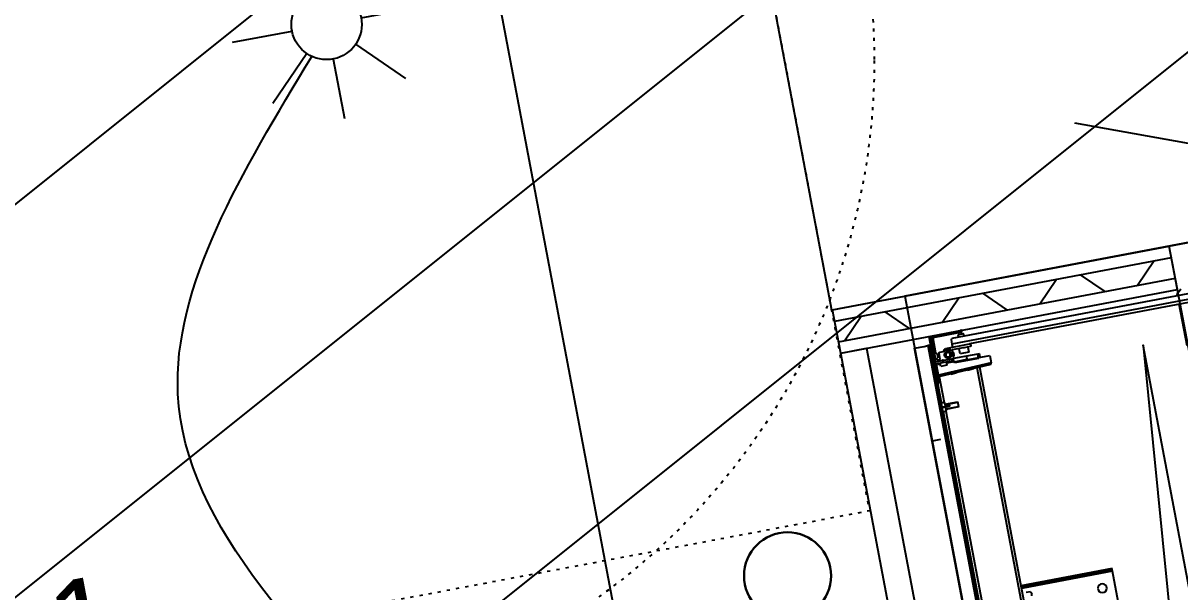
# Model space of a CAD drawing. Header units: centimetres. Extents: x 197412 to 267601, y -375791 to -305433.
# Drawn here: x 219980 to 221296, y -364732 to -364085 of the extents above; entities that cross this region are included whole.
import ezdxf

# ---------------------------------------------------------------- set-up
doc = ezdxf.new("R2010")
doc.units = ezdxf.units.CM
doc.linetypes.add('Style de ligne -5', pattern=[0.20828, 0.069425, -0.138855])
for name, color, linetype in [('3-BAT C-Niveau 0', 250, 'Continuous'), ('prlm-MOD', 64, 'Continuous'), ('prlm-VMC', 62, 'Continuous')]:
    doc.layers.add(name, color=color, linetype=linetype)
doc.layers.add('FAUX PLAFOND', color=9, linetype='Continuous', lineweight=25)
doc.layers.add('prlm-ELEC-CFO', color=1, linetype='Continuous', lineweight=25)
doc.styles.add('Helvetica', font='arial.ttf')

# ---------------------------------------------------------------- blocks, each defined once
blk = doc.blocks.new('xi.SPOT')
at = {"color": 0, "lineweight": 5}
blk.add_wipeout([(-4, 0), (-2.83, -2.83), (0, -4), (2.83, -2.83), (4, 0), (2.83, 2.83), (0, 4), (-2.83, 2.83)], dxfattribs=at).dxf.layer = 'prlm-ELEC-CFO'
at = {"layer": 'prlm-ELEC-CFO', "color": 0, "linetype": 'ByBlock', "lineweight": -2, "flags": 128}
for points in [[(0, 10.88), (0, 4)], [(-7.69, 7.69), (-2.83, 2.83)], [(7.69, 7.69), (2.83, 2.83)], [(-10.88, 0), (-4, 0)], [(4, 0), (10.88, 0)], [(-2.83, -2.83), (-7.69, -7.69)], [(2.83, -2.83), (7.69, -7.69)], [(0, -4), (0, -10.88)]]:
    blk.add_lwpolyline(points, dxfattribs=at)
at = {"layer": 'prlm-ELEC-CFO', "color": 0, "linetype": 'ByBlock', "lineweight": -2}
blk.add_circle((0, 0), 4, dxfattribs=at)
blk = doc.blocks.new('MTI900_Alu_390')
at = {"layer": 'prlm-MOD', "color": 1, "linetype": 'Continuous'}
for p, q in [((4.34, -0.405), (4.34, -3.475)), ((4.405, -0.415), (4.405, -3.465)), ((4.305, -0.6), (4.305, -3.277)), ((3.825, -0.85), (4.305, -0.85)), ((4.405, -0.85), (4.425, -0.85)), ((4.425, -0.85), (4.475, -0.8)), ((1.05, -2.16), (1.465, -2.16)), ((1.465, -2.16), (1.48, -2.16)), ((1.465, -2.16), (1.465, -3.215)), ((1.48, -2.16), (1.48, -3.215)), ((1.48, -2.16), (1.495, -2.16)), ((1.495, -2.16), (1.495, -3.215)), ((1.408, -3.12), (1.38, -3.106)), ((1.408, -3.12), (1.408, -3.17)), ((4.007, -3.691), (4.035, -3.077)), ((4.05, -3.077), (4.022, -3.692)), ((4.035, -3.077), (4.05, -3.077)), ((4.135, -3.077), (4.05, -3.077)), ((4.136, -3.497), (4.135, -3.077)), ((4.029, -3.215), (-0.132, -3.215)), ((4.027, -3.245), (-0.132, -3.245)), ((4.017, -3.356), (4.021, -3.285)), ((4.026, -3.286), (4.021, -3.285)), ((4.125, -3.207), (4.125, -3.487)), ((4.125, -3.207), (4.175, -3.207)), ((4.135, -3.187), (4.175, -3.187)), ((4.175, -3.187), (4.175, -3.207)), ((4.175, -3.207), (4.175, -3.337)), ((4.275, -3.277), (4.275, -3.346)), ((4.295, -3.267), (4.285, -3.267)), ((4.305, -3.553), (4.305, -3.277)), ((4.017, -3.356), (4.022, -3.356)), ((4.14, -3.337), (4.175, -3.337)), ((4.14, -3.487), (4.14, -3.337)), ((4.175, -3.337), (4.175, -3.487)), ((4.215, -3.305), (4.215, -3.405)), ((4.275, -3.305), (4.215, -3.305)), ((4.215, -3.405), (4.275, -3.405)), ((4.275, -3.346), (4.275, -3.358)), ((4.275, -3.358), (4.275, -3.484)), ((4.276, -3.348), (4.278, -3.35)), ((4.278, -3.354), (4.276, -3.356)), ((4.43, -3.325), (4.405, -3.325)), ((4.405, -3.385), (4.43, -3.385)), ((4.43, -3.325), (4.43, -3.385)), ((4.435, -3.33), (4.43, -3.325)), ((4.43, -3.385), (4.435, -3.38)), ((4.435, -3.38), (4.435, -3.33)), ((4.455, -3.355), (4.455, -3.335)), ((4.455, -3.335), (4.475, -3.335)), ((4.455, -3.69), (4.455, -3.355)), ((4.475, -3.355), (4.455, -3.355)), ((4.475, -3.335), (4.475, -3.355)), ((4.475, -3.69), (4.475, -3.355)), ((3.625, -3.532), (3.685, -3.532)), ((3.625, -3.532), (3.625, -3.682)), ((3.631, -3.682), (3.631, -3.532)), ((3.679, -3.682), (3.679, -3.532)), ((3.685, -3.682), (3.685, -3.532)), ((4.008, -3.552), (4.012, -3.482)), ((4.008, -3.552), (4.013, -3.552)), ((4.017, -3.482), (4.012, -3.482)), ((4.125, -3.487), (4.14, -3.487)), ((4.14, -3.497), (4.136, -3.497)), ((4.14, -3.487), (4.155, -3.487)), ((4.14, -3.487), (4.14, -3.577)), ((4.155, -3.487), (4.175, -3.487)), ((4.155, -3.497), (4.155, -3.487)), ((4.155, -3.702), (4.155, -3.497)), ((4.175, -3.497), (4.155, -3.497)), ((4.175, -3.487), (4.175, -3.49)), ((4.175, -3.49), (4.175, -3.601)), ((4.272, -3.487), (4.178, -3.487)), ((4.195, -3.561), (4.195, -3.523)), ((4.22, -3.478), (4.23, -3.472)), ((4.23, -3.472), (4.24, -3.478)), ((4.268, -3.521), (4.266, -3.521)), ((4.271, -3.507), (4.271, -3.518)), ((4.273, -3.542), (4.276, -3.542)), ((4.287, -3.504), (4.274, -3.504)), ((4.279, -3.545), (4.279, -3.549)), ((4.282, -3.552), (4.287, -3.552)), ((4.285, -3.504), (4.29, -3.507)), ((4.29, -3.549), (4.29, -3.507)), ((4.34, -3.475), (4.305, -3.475)), ((4.395, -3.475), (4.34, -3.475)), ((4.395, -3.475), (4.405, -3.465)), ((3.604, -3.685), (-0.15, -3.685)), ((3.605, -3.682), (3.598, -3.717)), ((3.655, -3.682), (3.605, -3.682)), ((3.655, -3.641), (3.655, -3.627)), ((3.66, -3.627), (3.655, -3.627)), ((3.655, -3.717), (3.655, -3.641)), ((3.66, -3.641), (3.655, -3.641)), ((3.66, -3.641), (3.66, -3.627)), ((3.66, -3.717), (3.66, -3.641)), ((3.705, -3.682), (3.66, -3.682)), ((3.712, -3.717), (3.705, -3.682)), ((4.007, -3.685), (3.706, -3.685)), ((4.115, -3.577), (4.115, -3.647)), ((4.155, -3.577), (4.115, -3.577)), ((4.115, -3.647), (4.155, -3.647)), ((4.14, -3.647), (4.14, -3.657)), ((4.175, -3.623), (4.175, -3.601)), ((4.175, -3.623), (4.175, -3.734)), ((4.176, -3.603), (4.183, -3.61)), ((4.183, -3.614), (4.176, -3.621)), ((4.195, -3.674), (4.195, -3.64)), ((4.198, -3.637), (4.266, -3.637)), ((4.211, -3.677), (4.198, -3.677)), ((4.222, -3.663), (4.213, -3.676)), ((4.227, -3.657), (4.225, -3.659)), ((4.265, -3.659), (4.225, -3.659)), ((4.225, -3.659), (4.225, -3.662)), ((4.265, -3.662), (4.225, -3.662)), ((4.263, -3.657), (4.227, -3.657)), ((4.229, -3.657), (4.229, -3.662)), ((4.261, -3.657), (4.261, -3.662)), ((4.265, -3.659), (4.263, -3.657)), ((4.265, -3.662), (4.265, -3.659)), ((4.277, -3.676), (4.268, -3.663)), ((4.276, -3.627), (4.276, -3.584)), ((4.277, -3.582), (4.304, -3.555)), ((4.452, -3.677), (4.279, -3.677)), ((4.291, -3.577), (4.281, -3.583)), ((4.291, -3.568), (4.291, -3.577)), ((4.455, -3.682), (4.455, -3.68)), ((-4.375, -3.737), (4.375, -3.737)), ((4.375, -3.747), (-4.375, -3.747)), ((-0.167, -3.735), (3.175, -3.735)), ((-0.16, -3.715), (3.598, -3.715)), ((3.175, -3.717), (3.185, -3.717)), ((3.175, -3.737), (3.175, -3.717)), ((3.185, -3.717), (3.403, -3.717)), ((3.185, -3.717), (3.185, -3.737)), ((3.403, -3.737), (3.403, -3.717)), ((3.403, -3.717), (3.417, -3.717)), ((3.417, -3.717), (3.45, -3.717)), ((3.417, -3.717), (3.417, -3.737)), ((3.45, -3.717), (3.86, -3.717)), ((3.45, -3.717), (3.45, -3.737)), ((3.712, -3.715), (3.935, -3.715)), ((3.86, -3.717), (3.893, -3.717)), ((3.86, -3.717), (3.86, -3.737)), ((3.893, -3.717), (3.907, -3.717)), ((3.893, -3.737), (3.893, -3.717)), ((3.907, -3.717), (4.14, -3.717)), ((3.907, -3.717), (3.907, -3.737)), ((3.935, -3.717), (3.935, -3.712)), ((3.965, -3.712), (3.935, -3.712)), ((3.945, -3.702), (3.965, -3.702)), ((3.965, -3.702), (4.105, -3.702)), ((3.965, -3.712), (3.965, -3.702)), ((3.965, -3.712), (3.965, -3.717)), ((4.105, -3.712), (3.965, -3.712)), ((4.007, -3.692), (4.007, -3.691)), ((4.007, -3.691), (4.022, -3.692)), ((4.022, -3.692), (4.125, -3.692)), ((4.022, -3.692), (4.022, -3.692)), ((4.105, -3.702), (4.125, -3.702)), ((4.105, -3.712), (4.105, -3.702)), ((4.105, -3.717), (4.105, -3.712)), ((4.135, -3.712), (4.105, -3.712)), ((4.125, -3.692), (4.125, -3.702)), ((4.135, -3.712), (4.135, -3.717)), ((4.165, -3.726), (4.165, -3.737)), ((4.175, -3.734), (4.175, -3.737)), ((4.195, -3.722), (4.195, -3.693)), ((4.195, -3.695), (4.215, -3.695)), ((4.215, -3.715), (4.195, -3.715)), ((4.198, -3.69), (4.225, -3.69)), ((4.198, -3.725), (4.212, -3.725)), ((4.215, -3.695), (4.45, -3.695)), ((4.215, -3.695), (4.215, -3.715)), ((4.215, -3.715), (4.45, -3.715)), ((4.215, -3.72), (4.225, -3.72)), ((4.215, -3.722), (4.215, -3.72)), ((4.225, -3.716), (4.221, -3.72)), ((4.225, -3.69), (4.225, -3.695)), ((4.229, -3.716), (4.225, -3.716)), ((4.228, -3.692), (4.237, -3.692)), ((4.229, -3.69), (4.229, -3.695)), ((4.26, -3.715), (4.231, -3.715)), ((4.243, -3.732), (4.238, -3.737)), ((4.243, -3.687), (4.239, -3.691)), ((4.249, -3.734), (4.241, -3.734)), ((4.251, -3.691), (4.247, -3.687)), ((4.252, -3.737), (4.247, -3.732)), ((4.253, -3.692), (4.263, -3.692)), ((4.261, -3.69), (4.261, -3.695)), ((4.265, -3.716), (4.262, -3.716)), ((4.283, -3.69), (4.265, -3.69)), ((4.265, -3.695), (4.265, -3.69)), ((4.269, -3.72), (4.265, -3.716)), ((4.265, -3.72), (4.283, -3.72)), ((4.286, -3.692), (4.445, -3.692)), ((4.342, -3.715), (4.289, -3.715)), ((4.295, -3.734), (4.295, -3.73)), ((4.298, -3.727), (4.342, -3.727)), ((4.378, -3.727), (4.298, -3.727)), ((4.298, -3.727), (4.298, -3.737)), ((4.345, -3.724), (4.345, -3.718)), ((4.375, -3.737), (4.375, -3.747)), ((4.375, -3.747), (4.378, -3.747)), ((4.375, -3.792), (4.375, -3.747)), ((4.375, -3.902), (4.375, -3.792)), ((4.378, -3.747), (4.378, -3.727)), ((-4.375, -3.902), (4.375, -3.902))]:
    blk.add_line(p, q, dxfattribs=at)
at = {"layer": 'prlm-MOD', "color": 1, "ltscale": 50}
blk.add_lwpolyline([(3.3, -3.806), (3.3, -3.902)], dxfattribs=at)
at = {"layer": 'prlm-MOD', "color": 1, "linetype": 'Continuous'}
for centre, radius in [((1.295, -2.31), 0.05), ((4.23, -3.542), 0.035), ((4.23, -3.542), 0.03), ((4.23, -3.542), 0.025)]:
    blk.add_circle(centre, radius, dxfattribs=at)
for centre, radius, start, end in [((1.384, -3.162), 0.0487, 59.7422, 120.2578), ((4.285, -3.277), 0.01, 90, 180), ((4.295, -3.277), 0.01, 0, 90), ((4.278, -3.346), 0.003, 180, 225), ((4.278, -3.358), 0.003, 135, 180), ((4.276, -3.352), 0.003, 315, 45), ((4.178, -3.49), 0.003, 90, 180), ((4.23, -3.542), 0.04, 33.9272, 355.9994), ((4.23, -3.542), 0.065, 57.7958, 122.2042), ((4.23, -3.542), 0.06, 66.4435, 113.5565), ((4.266, -3.518), 0.003, 213.9272, 270), ((4.23, -3.542), 0.04, 0, 33.9272), ((4.268, -3.518), 0.003, 270, 0), ((4.273, -3.545), 0.003, 90, 175.9994), ((4.23, -3.542), 0.04, 355.9994, 0), ((4.274, -3.507), 0.003, 90, 180), ((4.272, -3.484), 0.003, 270, 0), ((4.23, -3.542), 0.06, 0, 39.2965), ((4.276, -3.545), 0.003, 0, 90), ((4.282, -3.549), 0.003, 180, 270), ((4.23, -3.542), 0.065, 22.6199, 35.7758), ((4.287, -3.507), 0.003, 0, 90), ((4.287, -3.549), 0.003, 270, 0), ((4.23, -3.542), 0.06, 351.491, 0), ((4.302, -3.553), 0.003, 315, 0), ((4.16, -3.657), 0.02, 180, 230.1159), ((4.115, -3.71), 0.05, 37.0861, 50.1159), ((4.178, -3.601), 0.003, 180, 225), ((4.178, -3.623), 0.003, 135, 180), ((4.181, -3.612), 0.003, 315, 45), ((4.198, -3.64), 0.003, 90, 180), ((4.198, -3.674), 0.003, 180, 270), ((4.211, -3.674), 0.003, 270, 325.008), ((4.225, -3.665), 0.003, 90, 145.008), ((4.265, -3.665), 0.003, 34.992, 90), ((4.266, -3.627), 0.01, 270, 0), ((4.23, -3.542), 0.065, 315.0475, 333.838), ((4.279, -3.584), 0.003, 135, 180), ((4.279, -3.674), 0.003, 214.992, 270), ((4.445, -3.682), 0.01, 270, 0), ((4.452, -3.68), 0.003, 0, 90), ((3.945, -3.712), 0.01, 90, 180), ((3.997, -3.692), 0.01, 270, 357.3974), ((4.125, -3.712), 0.02, 347.588, 90), ((4.125, -3.712), 0.01, 0, 90), ((4.14, -3.702), 0.035, 270, 0), ((4.14, -3.702), 0.015, 270, 0), ((4.178, -3.734), 0.003, 180, 270), ((4.198, -3.693), 0.003, 90, 180), ((4.198, -3.722), 0.003, 180, 270), ((4.212, -3.722), 0.003, 270, 0), ((4.225, -3.693), 0.003, 19.4712, 90), ((4.215, -3.715), 0.01, 353.9388, 0), ((4.225, -3.717), 0.003, 270, 350.4059), ((4.231, -3.718), 0.003, 90, 170.4059), ((4.237, -3.689), 0.003, 270, 315), ((4.245, -3.689), 0.003, 45, 135), ((4.245, -3.734), 0.003, 45, 135), ((4.253, -3.689), 0.003, 225, 270), ((4.26, -3.718), 0.003, 9.5941, 90), ((4.265, -3.717), 0.003, 189.5941, 270), ((4.265, -3.693), 0.003, 90, 160.5288), ((4.275, -3.715), 0.01, 180, 186.0612), ((4.283, -3.693), 0.003, 19.4712, 90), ((4.283, -3.717), 0.003, 270, 350.4059), ((4.289, -3.718), 0.003, 90, 170.4059), ((4.292, -3.734), 0.003, 270, 0), ((4.298, -3.73), 0.003, 90, 180), ((4.342, -3.718), 0.003, 0, 90), ((4.342, -3.724), 0.003, 270, 0), ((4.45, -3.69), 0.025, 270, 0), ((4.45, -3.69), 0.005, 270, 0)]:
    blk.add_arc(centre, radius, start, end, dxfattribs=at)
for centre, major_axis, ratio, start_param, end_param in [((3.997, -3.692), (-0.025, 0), 0.4, 1.570796, 3.096169), ((4.022, -3.693), (-0.015, 0.0007), 0.045361, -1.568734, 0)]:
    blk.add_ellipse(centre, major_axis=major_axis, ratio=ratio, start_param=start_param, end_param=end_param, dxfattribs=at)
blk = doc.blocks.new('Groupe-103-1')
at = {"linetype": 'Continuous'}
blk.add_line((13912.49, -49226.27), (13873.51, -49219.37), dxfattribs=at)
at = {"linetype": 'Continuous', "flags": 128}
blk.add_lwpolyline([(13909.56, -49147.15), (13924.45, -49225.75), (13845.84, -49240.63), (13830.96, -49162.03)], close=True, dxfattribs=at)

msp = doc.modelspace()

# ---------------------------------------------------------------- hatches: boundary and pattern name
at = {"linetype": 'Continuous'}
h = msp.add_hatch(dxfattribs=at)
h.set_pattern_fill('02_ISOLANT', color=256, scale=10, angle=10.7236, style=0, pattern_type=2)
h.set_pattern_definition([(55.723595, (82441.66, 127994.64), (-66.106423, 45.054865), []), (145.723595, (82441.66, 127994.64), (45.054865, 66.106423), [])])
h.paths.add_polyline_path([(220903.4, -364424.1), (220907.8, -364447.7), (221291, -364375.1), (221286.5, -364351.5)])
at = {"layer": 'FAUX PLAFOND'}
h = msp.add_hatch(dxfattribs=at)
h.set_pattern_fill('BA 13', color=256, scale=10, style=0, pattern_type=2)
h.set_pattern_definition([(218.65981, (82441.66, 127994.64), (-199.24783, 287.75041), [])])
h.paths.add_polyline_path([(219714.7, -365636), (218810.8, -360862.8), (220178.1, -360604.9), (219874.7, -359003.2), (220759.7, -358835.6), (221405.8, -362245.6), (220766.2, -362365.3), (220833.8, -362707.9), (221470.6, -362589.8), (221623.6, -363399.2), (220740.2, -363567.5), (220750.8, -363617.1), (221632.9, -363448.3), (221784, -364244.1), (220983.2, -364395.7), (221163.7, -365348.8), (219795.2, -365608)])

# ---------------------------------------------------------------- linework, layer by layer
at = {"linetype": 'Continuous', "lineweight": 25}
for p, q in [((221852.7, -364231.1), (221284.1, -364338.8)), ((220900.9, -364411.3), (221284.1, -364338.8)), ((221467.4, -365306.6), (221284.1, -364338.8)), ((221293.4, -364387.9), (221284.1, -364338.8)), ((220910.2, -364460.5), (221293.4, -364387.9)), ((220910.2, -364460.5), (220900.9, -364411.3))]:
    msp.add_line(p, q, dxfattribs=at)
at = {"linetype": 'Continuous'}
for p, q in [((220900.9, -364411.3), (221284.1, -364338.8)), ((221467.4, -365306.6), (221284.1, -364338.8)), ((220903.4, -364424.1), (221286.5, -364351.5)), ((220903.4, -364424.1), (221286.5, -364351.5)), ((220907.8, -364447.7), (221291, -364375.1)), ((220907.8, -364447.7), (221291, -364375.1))]:
    msp.add_line(p, q, dxfattribs=at)
at = {"linetype": 'Style de ligne -5', "ltscale": 50.8, "flags": 128}
msp.add_lwpolyline([(219665.3, -364880.6), (219517.1, -364094.5), (220794.6, -363853.6), (220942.8, -364639.8)], close=True, dxfattribs=at)
at = {"linetype": 'Continuous', "flags": 128}
for points in [[(221173.5, -365275.7), (221402.2, -365232.4), (221254.3, -364451.3), (221326.2, -365172.5)], [(220939.7, -364454.9), (221110.9, -365358.9), (221081.4, -365364.4), (220910.2, -364460.5)]]:
    msp.add_lwpolyline(points, close=True, dxfattribs=at)
at = {"linetype": 'Style de ligne -5', "ltscale": 50.8}
msp.add_circle((220198.4, -364127.7), 750, dxfattribs=at)
at = {"layer": '3-BAT C-Niveau 0', "ltscale": 50.8, "flags": 128}
msp.add_lwpolyline([(219714.7, -365636), (218810.8, -360862.8), (220178.1, -360604.9), (219874.7, -359003.2), (220759.7, -358835.6), (221405.8, -362245.6), (220766.2, -362365.3), (220833.8, -362707.9), (221470.6, -362589.8), (221623.6, -363399.2), (220740.2, -363567.5), (220750.8, -363617.1), (221632.9, -363448.3), (221784, -364244.1), (220983.2, -364395.7), (221163.7, -365348.8), (219795.2, -365608)], dxfattribs=at)
at = {"layer": 'prlm-ELEC-CFO', "color": 6, "lineweight": 30}
msp.add_circle((220849.7, -364713.6), 49.5, dxfattribs=at)
at = {"layer": 'prlm-ELEC-CFO'}
msp.add_spline([(220443.4, -364933.7), (220156.1, -364506.7), (220308.3, -364123)], degree=3, dxfattribs=at)

# ---------------------------------------------------------------- block references
at = {"xscale": 10, "yscale": 10, "zscale": 10}
msp.add_blockref('Groupe-103-1', (82441.7, 127994.6), dxfattribs=at)
at = {"layer": 'prlm-MOD', "xscale": -99.99999999999979, "yscale": 99.99999999999974, "zscale": 99.99999999999972, "rotation": 280.7237167511643}
msp.add_blockref('MTI900_Alu_390', (221459, -364812), dxfattribs=at)

# ---------------------------------------------------------------- texts
at = {"insert": (219917.4, -364740.4), "char_height": 100, "attachment_point": 2, "rotation": 10.7236, "line_spacing_factor": 0.834288, "style": 'Helvetica'}
msp.add_mtext('Sdb1\\P{\\H0.6752x;5,73m2}\\P{\\H0.6752x;Sol carrelage}', dxfattribs=at)

# ---------------------------------------------------------------- next in the draw order: block references
at = {"layer": 'prlm-ELEC-CFO', "xscale": 10, "yscale": 10, "zscale": 10, "rotation": 10.72360141139323}
msp.add_blockref('xi.SPOT', (220325.2, -364086.7), dxfattribs=at)

# ---------------------------------------------------------------- next in the draw order: linework, layer by layer
at = {"layer": 'prlm-VMC'}
msp.add_lwpolyline([(219136.5, -360318.1), (219247.9, -360906.6), (219900.7, -360783), (220726.5, -365143.3), (220178.3, -365247.2)], dxfattribs=at)

doc.saveas('drawing.dxf')
